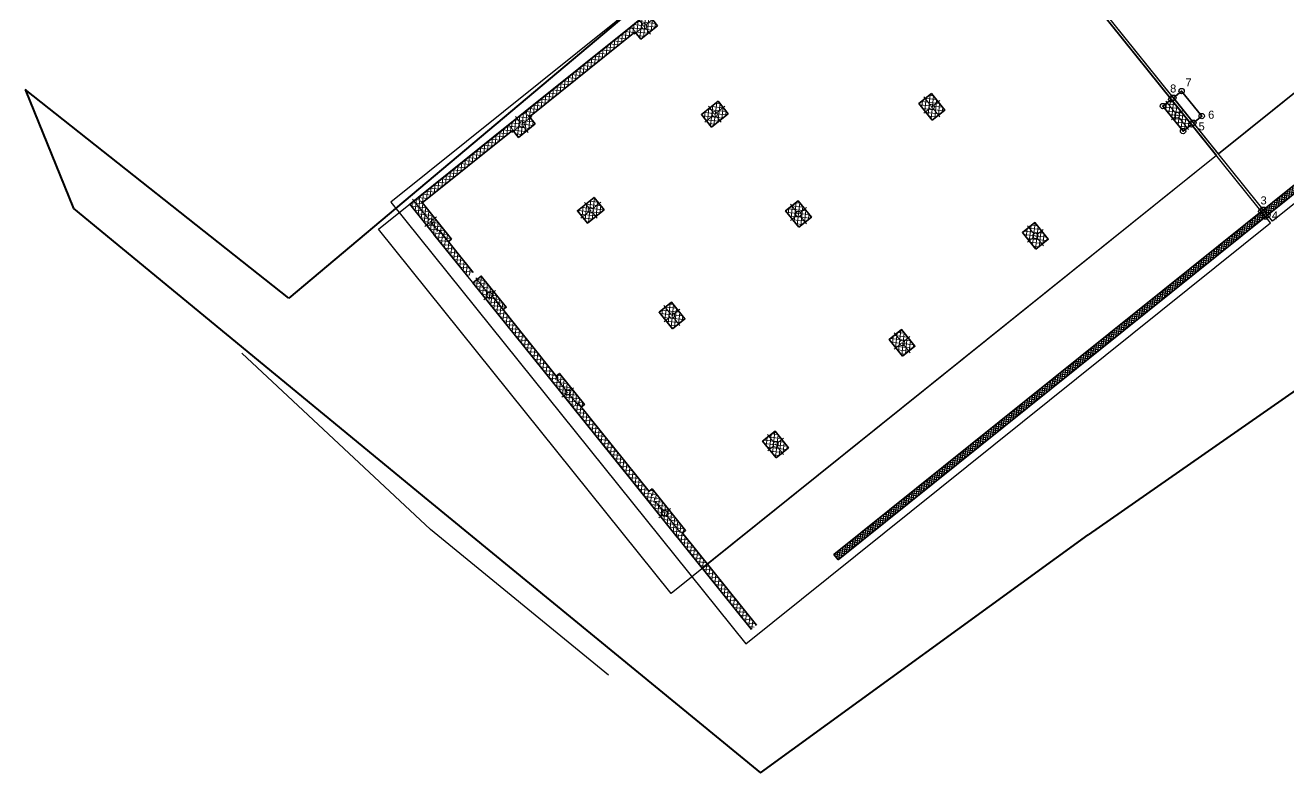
# Model space of a CAD drawing. Header units: metres. Extents: x 7511910.4 to 7511984, y 4692322.4 to 4692385.
# Drawn here: x 7511910.41 to 7511957.77, y 4692322.42 to 4692350.44 of the extents above; entities that cross this region are included whole.
import ezdxf

# ---------------------------------------------------------------- set-up
doc = ezdxf.new("R2010")
doc.units = ezdxf.units.M
doc.header["$MEASUREMENT"] = 0
doc.set_wipeout_variables(frame=1)
doc.header["$PDMODE"] = 32
doc.header["$PDSIZE"] = 0.2
doc.linetypes.add('Wipeout_Contour', pattern=[1000, 0, -1000])
doc.layers.add('Structural - Bearing', color=7, linetype='Continuous')
for name, color, linetype, lineweight in [('Structural - Bearing_Pen_No__20', 1, 'Continuous', 0), ('Structural - Bearing_Pen_No__21', 7, 'Continuous', 35), ('Structural - Bearing_Pen_No__27', 7, 'Continuous', 35)]:
    doc.layers.add(name, color=color, linetype=linetype, lineweight=lineweight)
pattern_1 = [(44.99999999999999, (0, 0), (-91.92387818248316, 91.92387818248324), []), (135.0000000000002, (0, 0), (91.92387818248291, 91.92387818248349), [])]
pattern_2 = [(353.7703049967952, (7511774.550102477, 4692239.856728765), (0.01410689557713817, 0.1292323266732892), []), (83.77030499679539, (7511774.550102477, 4692239.856728765), (0.1292323266732893, -0.01410689557713771), [])]
pattern_3 = [(353.7703049967952, (7511774.519485321, 4692239.896229439), (0.01410689557713817, 0.1292323266732892), []), (83.77030499679539, (7511774.519485321, 4692239.896229439), (0.1292323266732893, -0.01410689557713771), [])]

# ---------------------------------------------------------------- blocks, each defined once
blk = doc.blocks.new('Column_4', base_point=(-58909.50201474628, 199746.9041092597))
at = {"layer": 'Structural - Bearing', "linetype": 'Continuous', "lineweight": 0, "true_color": 0x000000}
h = blk.add_hatch(dxfattribs=at)
h.set_pattern_fill('CONCRETE_BLOCK', color=18, style=0, pattern_type=2)
h.set_pattern_definition(pattern_1)
h.paths.add_polyline_path([(-58509.50201474628, 199446.9041092597), (-58509.50201474628, 200046.9041092597), (-59309.50201474628, 200046.9041092597), (-59309.50201474628, 199446.9041092597)])
at = {"layer": 'Structural - Bearing_Pen_No__20', "color": 1, "linetype": 'Continuous', "lineweight": 0}
for p, q in [((-58909.50201474628, 199826.9041092597), (-58909.50201474628, 200126.9041092597)), ((-58989.50201474628, 199746.9041092597), (-59389.50201474628, 199746.9041092597)), ((-58909.50201474628, 199666.9041092597), (-58909.50201474628, 199366.9041092597)), ((-58829.50201474629, 199746.9041092597), (-58429.50201474629, 199746.9041092597))]:
    blk.add_line(p, q, dxfattribs=at)
blk.add_point((-58909.50201474628, 199746.9041092597), dxfattribs=at)
at = {"layer": 'Structural - Bearing_Pen_No__21', "color": 7, "linetype": 'Continuous', "lineweight": 35, "flags": 128}
blk.add_lwpolyline([(-58509.50201474628, 199446.9041092597), (-58509.50201474628, 200046.9041092597), (-59309.50201474628, 200046.9041092597), (-59309.50201474628, 199446.9041092597)], close=True, dxfattribs=at)
blk = doc.blocks.new('Column_5', base_point=(-58909.50201474628, 193336.8082159659))
at = {"layer": 'Structural - Bearing', "linetype": 'Continuous', "lineweight": 0, "true_color": 0x000000}
h = blk.add_hatch(dxfattribs=at)
h.set_pattern_fill('CONCRETE_BLOCK', color=18, style=0, pattern_type=2)
h.set_pattern_definition(pattern_1)
h.paths.add_polyline_path([(-58509.50201474628, 193036.8082159659), (-58509.50201474628, 193636.808215966), (-59309.50201474628, 193636.808215966), (-59309.50201474628, 193036.8082159659)])
at = {"layer": 'Structural - Bearing_Pen_No__20', "color": 1, "linetype": 'Continuous', "lineweight": 0}
for p, q in [((-58909.50201474628, 193416.808215966), (-58909.50201474628, 193716.8082159659)), ((-58989.50201474628, 193336.8082159659), (-59389.50201474628, 193336.8082159659)), ((-58909.50201474628, 193256.8082159659), (-58909.50201474628, 192956.8082159659)), ((-58829.50201474629, 193336.8082159659), (-58429.50201474629, 193336.8082159659))]:
    blk.add_line(p, q, dxfattribs=at)
blk.add_point((-58909.50201474628, 193336.8082159659), dxfattribs=at)
at = {"layer": 'Structural - Bearing_Pen_No__21', "color": 7, "linetype": 'Continuous', "lineweight": 35, "flags": 128}
blk.add_lwpolyline([(-58509.50201474628, 193036.8082159659), (-58509.50201474628, 193636.808215966), (-59309.50201474628, 193636.808215966), (-59309.50201474628, 193036.8082159659)], close=True, dxfattribs=at)
blk = doc.blocks.new('Column_6', base_point=(-52708.25413540503, 193336.8082159659))
at = {"layer": 'Structural - Bearing', "linetype": 'Continuous', "lineweight": 0, "true_color": 0x000000}
h = blk.add_hatch(dxfattribs=at)
h.set_pattern_fill('CONCRETE_BLOCK', color=18, style=0, pattern_type=2)
h.set_pattern_definition(pattern_1)
h.paths.add_polyline_path([(-52308.25413540503, 193036.8082159659), (-52308.25413540503, 193636.808215966), (-53108.25413540503, 193636.808215966), (-53108.25413540503, 193036.8082159659)])
at = {"layer": 'Structural - Bearing_Pen_No__20', "color": 1, "linetype": 'Continuous', "lineweight": 0}
for p, q in [((-52708.25413540503, 193416.808215966), (-52708.25413540503, 193716.8082159659)), ((-52788.25413540503, 193336.8082159659), (-53188.25413540503, 193336.8082159659)), ((-52708.25413540503, 193256.8082159659), (-52708.25413540503, 192956.8082159659)), ((-52628.25413540503, 193336.8082159659), (-52228.25413540503, 193336.8082159659))]:
    blk.add_line(p, q, dxfattribs=at)
blk.add_point((-52708.25413540503, 193336.8082159659), dxfattribs=at)
at = {"layer": 'Structural - Bearing_Pen_No__21', "color": 7, "linetype": 'Continuous', "lineweight": 35, "flags": 128}
blk.add_lwpolyline([(-52308.25413540503, 193036.8082159659), (-52308.25413540503, 193636.808215966), (-53108.25413540503, 193636.808215966), (-53108.25413540503, 193036.8082159659)], close=True, dxfattribs=at)
blk = doc.blocks.new('Column_7', base_point=(-53308.25413540503, 182406.9408084733))
at = {"layer": 'Structural - Bearing', "linetype": 'Continuous', "lineweight": 0, "true_color": 0x000000}
h = blk.add_hatch(dxfattribs=at)
h.set_pattern_fill('CONCRETE_BLOCK', color=18, style=0, pattern_type=2)
h.set_pattern_definition(pattern_1)
h.paths.add_polyline_path([(-52308.25413540503, 182206.9408084733), (-52308.25413540503, 182606.9408084733), (-54308.25413540503, 182606.9408084733), (-54308.25413540503, 182206.9408084733)])
at = {"layer": 'Structural - Bearing_Pen_No__20', "color": 1, "linetype": 'Continuous', "lineweight": 0}
for p, q in [((-53388.25413540503, 182406.9408084733), (-54388.25413540503, 182406.9408084733)), ((-53308.25413540503, 182486.9408084733), (-53308.25413540503, 182686.9408084733)), ((-53308.25413540503, 182326.9408084733), (-53308.25413540503, 182126.9408084733)), ((-53228.25413540504, 182406.9408084733), (-52228.25413540504, 182406.9408084733))]:
    blk.add_line(p, q, dxfattribs=at)
blk.add_point((-53308.25413540503, 182406.9408084733), dxfattribs=at)
at = {"layer": 'Structural - Bearing_Pen_No__21', "color": 7, "linetype": 'Continuous', "lineweight": 35, "flags": 128}
blk.add_lwpolyline([(-52308.25413540503, 182206.9408084733), (-52308.25413540503, 182606.9408084733), (-54308.25413540503, 182606.9408084733), (-54308.25413540503, 182206.9408084733)], close=True, dxfattribs=at)
blk = doc.blocks.new('Column_8', base_point=(-52708.25413540503, 187256.8082144758))
at = {"layer": 'Structural - Bearing', "linetype": 'Continuous', "lineweight": 0, "true_color": 0x000000}
h = blk.add_hatch(dxfattribs=at)
h.set_pattern_fill('CONCRETE_BLOCK', color=18, style=0, pattern_type=2)
h.set_pattern_definition(pattern_1)
h.paths.add_polyline_path([(-52308.25413540503, 186956.8082144757), (-52308.25413540503, 187556.8082144758), (-53108.25413540503, 187556.8082144758), (-53108.25413540503, 186956.8082144757)])
at = {"layer": 'Structural - Bearing_Pen_No__20', "color": 1, "linetype": 'Continuous', "lineweight": 0}
for p, q in [((-52708.25413540503, 187336.8082144758), (-52708.25413540503, 187636.8082144757)), ((-52788.25413540503, 187256.8082144758), (-53188.25413540503, 187256.8082144758)), ((-52708.25413540503, 187176.8082144757), (-52708.25413540503, 186876.8082144758)), ((-52628.25413540503, 187256.8082144758), (-52228.25413540504, 187256.8082144758))]:
    blk.add_line(p, q, dxfattribs=at)
blk.add_point((-52708.25413540503, 187256.8082144758), dxfattribs=at)
at = {"layer": 'Structural - Bearing_Pen_No__21', "color": 7, "linetype": 'Continuous', "lineweight": 35, "flags": 128}
blk.add_lwpolyline([(-52308.25413540503, 186956.8082144757), (-52308.25413540503, 187556.8082144758), (-53108.25413540503, 187556.8082144758), (-53108.25413540503, 186956.8082144757)], close=True, dxfattribs=at)
blk = doc.blocks.new('Column_9', base_point=(-58909.50201474628, 187256.8082144758))
at = {"layer": 'Structural - Bearing', "linetype": 'Continuous', "lineweight": 0, "true_color": 0x000000}
h = blk.add_hatch(dxfattribs=at)
h.set_pattern_fill('CONCRETE_BLOCK', color=18, style=0, pattern_type=2)
h.set_pattern_definition(pattern_1)
h.paths.add_polyline_path([(-58509.50201474628, 186956.8082144757), (-58509.50201474628, 187556.8082144758), (-59309.50201474628, 187556.8082144758), (-59309.50201474628, 186956.8082144757)])
at = {"layer": 'Structural - Bearing_Pen_No__20', "color": 1, "linetype": 'Continuous', "lineweight": 0}
for p, q in [((-58909.50201474628, 187336.8082144758), (-58909.50201474628, 187636.8082144757)), ((-58989.50201474628, 187256.8082144758), (-59389.50201474628, 187256.8082144758)), ((-58909.50201474628, 187176.8082144757), (-58909.50201474628, 186876.8082144758)), ((-58829.50201474629, 187256.8082144758), (-58429.50201474629, 187256.8082144758))]:
    blk.add_line(p, q, dxfattribs=at)
blk.add_point((-58909.50201474628, 187256.8082144758), dxfattribs=at)
at = {"layer": 'Structural - Bearing_Pen_No__21', "color": 7, "linetype": 'Continuous', "lineweight": 35, "flags": 128}
blk.add_lwpolyline([(-58509.50201474628, 186956.8082144757), (-58509.50201474628, 187556.8082144758), (-59309.50201474628, 187556.8082144758), (-59309.50201474628, 186956.8082144757)], close=True, dxfattribs=at)
blk = doc.blocks.new('Column_10', base_point=(-59109.50201474629, 182406.9408084733))
at = {"layer": 'Structural - Bearing', "linetype": 'Continuous', "lineweight": 0, "true_color": 0x000000}
h = blk.add_hatch(dxfattribs=at)
h.set_pattern_fill('CONCRETE_BLOCK', color=18, style=0, pattern_type=2)
h.set_pattern_definition(pattern_1)
h.paths.add_polyline_path([(-58359.50201474629, 182206.9408084733), (-58359.50201474629, 182606.9408084733), (-59859.50201474629, 182606.9408084733), (-59859.50201474629, 182206.9408084733)])
at = {"layer": 'Structural - Bearing_Pen_No__20', "color": 1, "linetype": 'Continuous', "lineweight": 0}
for p, q in [((-59189.50201474628, 182406.9408084733), (-59939.50201474628, 182406.9408084733)), ((-59109.50201474629, 182486.9408084733), (-59109.50201474629, 182686.9408084733)), ((-59109.50201474629, 182326.9408084733), (-59109.50201474629, 182126.9408084733)), ((-59029.50201474629, 182406.9408084733), (-58279.50201474629, 182406.9408084733))]:
    blk.add_line(p, q, dxfattribs=at)
blk.add_point((-59109.50201474629, 182406.9408084733), dxfattribs=at)
at = {"layer": 'Structural - Bearing_Pen_No__21', "color": 7, "linetype": 'Continuous', "lineweight": 35, "flags": 128}
blk.add_lwpolyline([(-58359.50201474629, 182206.9408084733), (-58359.50201474629, 182606.9408084733), (-59859.50201474629, 182606.9408084733), (-59859.50201474629, 182206.9408084733)], close=True, dxfattribs=at)
blk = doc.blocks.new('Column_11', base_point=(-63890.96833503788, 187356.8082144757))
at = {"layer": 'Structural - Bearing', "linetype": 'Continuous', "lineweight": 0, "true_color": 0x000000}
h = blk.add_hatch(dxfattribs=at)
h.set_pattern_fill('CONCRETE_BLOCK', color=18, style=0, pattern_type=2)
h.set_pattern_definition(pattern_1)
h.paths.add_polyline_path([(-63590.96833503788, 187756.8082144758), (-64190.96833503788, 187756.8082144758), (-64190.96833503788, 186956.8082144757), (-63590.96833503788, 186956.8082144757)])
at = {"layer": 'Structural - Bearing_Pen_No__20', "color": 1, "linetype": 'Continuous', "lineweight": 0}
for p, q in [((-63890.96833503788, 187436.8082144758), (-63890.96833503788, 187836.8082144757)), ((-63970.96833503788, 187356.8082144757), (-64270.96833503788, 187356.8082144757)), ((-63890.96833503788, 187276.8082144757), (-63890.96833503788, 186876.8082144758)), ((-63810.96833503788, 187356.8082144757), (-63510.96833503788, 187356.8082144757))]:
    blk.add_line(p, q, dxfattribs=at)
blk.add_point((-63890.96833503788, 187356.8082144757), dxfattribs=at)
at = {"layer": 'Structural - Bearing_Pen_No__21', "color": 7, "linetype": 'Continuous', "lineweight": 35, "flags": 128}
blk.add_lwpolyline([(-63590.96833503788, 187756.8082144758), (-64190.96833503788, 187756.8082144758), (-64190.96833503788, 186956.8082144757), (-63590.96833503788, 186956.8082144757)], close=True, dxfattribs=at)
blk = doc.blocks.new('Column_12', base_point=(-63790.96833503789, 182406.9408084733))
at = {"layer": 'Structural - Bearing', "linetype": 'Continuous', "lineweight": 0, "true_color": 0x000000}
h = blk.add_hatch(dxfattribs=at)
h.set_pattern_fill('CONCRETE_BLOCK', color=18, style=0, pattern_type=2)
h.set_pattern_definition(pattern_1)
h.paths.add_polyline_path([(-63040.96833503789, 182206.9408084733), (-63040.96833503789, 182606.9408084733), (-64540.96833503789, 182606.9408084733), (-64540.96833503789, 182206.9408084733)])
at = {"layer": 'Structural - Bearing_Pen_No__20', "color": 1, "linetype": 'Continuous', "lineweight": 0}
for p, q in [((-63870.96833503788, 182406.9408084733), (-64620.96833503788, 182406.9408084733)), ((-63790.96833503789, 182486.9408084733), (-63790.96833503789, 182686.9408084733)), ((-63790.96833503789, 182326.9408084733), (-63790.96833503789, 182126.9408084733)), ((-63710.96833503789, 182406.9408084733), (-62960.96833503789, 182406.9408084733))]:
    blk.add_line(p, q, dxfattribs=at)
blk.add_point((-63790.96833503789, 182406.9408084733), dxfattribs=at)
at = {"layer": 'Structural - Bearing_Pen_No__21', "color": 7, "linetype": 'Continuous', "lineweight": 35, "flags": 128}
blk.add_lwpolyline([(-63040.96833503789, 182206.9408084733), (-63040.96833503789, 182606.9408084733), (-64540.96833503789, 182606.9408084733), (-64540.96833503789, 182206.9408084733)], close=True, dxfattribs=at)
blk = doc.blocks.new('Column_13', base_point=(-68019.82202355302, 187356.8082144757))
at = {"layer": 'Structural - Bearing', "linetype": 'Continuous', "lineweight": 0, "true_color": 0x000000}
h = blk.add_hatch(dxfattribs=at)
h.set_pattern_fill('CONCRETE_BLOCK', color=18, style=0, pattern_type=2)
h.set_pattern_definition(pattern_1)
h.paths.add_polyline_path([(-67719.82202355302, 187756.8082144758), (-68319.82202355302, 187756.8082144758), (-68319.82202355302, 186956.8082144757), (-67719.82202355302, 186956.8082144757)])
at = {"layer": 'Structural - Bearing_Pen_No__20', "color": 1, "linetype": 'Continuous', "lineweight": 0}
for p, q in [((-68019.82202355302, 187436.8082144758), (-68019.82202355302, 187836.8082144757)), ((-68099.82202355302, 187356.8082144757), (-68399.82202355302, 187356.8082144757)), ((-68019.82202355302, 187276.8082144757), (-68019.82202355302, 186876.8082144758)), ((-67939.82202355302, 187356.8082144757), (-67639.82202355302, 187356.8082144757))]:
    blk.add_line(p, q, dxfattribs=at)
blk.add_point((-68019.82202355302, 187356.8082144757), dxfattribs=at)
at = {"layer": 'Structural - Bearing_Pen_No__21', "color": 7, "linetype": 'Continuous', "lineweight": 35, "flags": 128}
blk.add_lwpolyline([(-67719.82202355302, 187756.8082144758), (-68319.82202355302, 187756.8082144758), (-68319.82202355302, 186956.8082144757), (-67719.82202355302, 186956.8082144757)], close=True, dxfattribs=at)
blk = doc.blocks.new('Column_14', base_point=(-67319.82202355302, 182406.9408084733))
at = {"layer": 'Structural - Bearing', "linetype": 'Continuous', "lineweight": 0, "true_color": 0x000000}
h = blk.add_hatch(dxfattribs=at)
h.set_pattern_fill('CONCRETE_BLOCK', color=18, style=0, pattern_type=2)
h.set_pattern_definition(pattern_1)
h.paths.add_polyline_path([(-66319.82202355302, 182206.9408084733), (-66319.82202355302, 182606.9408084733), (-68319.82202355302, 182606.9408084733), (-68319.82202355302, 182206.9408084733)])
at = {"layer": 'Structural - Bearing_Pen_No__20', "color": 1, "linetype": 'Continuous', "lineweight": 0}
for p, q in [((-67399.82202355302, 182406.9408084733), (-68399.82202355302, 182406.9408084733)), ((-67319.82202355302, 182486.9408084733), (-67319.82202355302, 182686.9408084733)), ((-67319.82202355302, 182326.9408084733), (-67319.82202355302, 182126.9408084733)), ((-67239.82202355302, 182406.9408084733), (-66239.82202355302, 182406.9408084733))]:
    blk.add_line(p, q, dxfattribs=at)
blk.add_point((-67319.82202355302, 182406.9408084733), dxfattribs=at)
at = {"layer": 'Structural - Bearing_Pen_No__21', "color": 7, "linetype": 'Continuous', "lineweight": 35, "flags": 128}
blk.add_lwpolyline([(-66319.82202355302, 182206.9408084733), (-66319.82202355302, 182606.9408084733), (-68319.82202355302, 182606.9408084733), (-68319.82202355302, 182206.9408084733)], close=True, dxfattribs=at)
blk = doc.blocks.new('Column_17', base_point=(-52908.25413540504, 206724.0072372175))
at = {"layer": 'Structural - Bearing', "linetype": 'Continuous', "lineweight": 0, "true_color": 0x000000}
h = blk.add_hatch(dxfattribs=at)
h.set_pattern_fill('CONCRETE_BLOCK', color=18, style=0, pattern_type=2)
h.set_pattern_definition(pattern_1)
h.paths.add_polyline_path([(-52308.25413540503, 206524.0072372175), (-52308.25413540503, 206924.0072372175), (-53508.25413540504, 206924.0072372175), (-53508.25413540504, 206524.0072372175)])
at = {"layer": 'Structural - Bearing_Pen_No__20', "color": 1, "linetype": 'Continuous', "lineweight": 0}
for p, q in [((-52908.25413540504, 206804.0072372175), (-52908.25413540504, 207004.0072372175)), ((-52988.25413540503, 206724.0072372175), (-53588.25413540504, 206724.0072372175)), ((-52908.25413540504, 206644.0072372175), (-52908.25413540504, 206444.0072372175)), ((-52828.25413540504, 206724.0072372175), (-52228.25413540504, 206724.0072372175))]:
    blk.add_line(p, q, dxfattribs=at)
blk.add_point((-52908.25413540504, 206724.0072372175), dxfattribs=at)
at = {"layer": 'Structural - Bearing_Pen_No__21', "color": 7, "linetype": 'Continuous', "lineweight": 35, "flags": 128}
blk.add_lwpolyline([(-52308.25413540503, 206524.0072372175), (-52308.25413540503, 206924.0072372175), (-53508.25413540504, 206924.0072372175), (-53508.25413540504, 206524.0072372175)], close=True, dxfattribs=at)
blk = doc.blocks.new('Column_38', base_point=(-68019.82202355302, 193236.8082159659))
at = {"layer": 'Structural - Bearing', "linetype": 'Continuous', "lineweight": 0, "true_color": 0x000000}
h = blk.add_hatch(dxfattribs=at)
h.set_pattern_fill('CONCRETE_BLOCK', color=18, style=0, pattern_type=2)
h.set_pattern_definition(pattern_1)
h.paths.add_polyline_path([(-67719.82202355302, 193636.808215966), (-68319.82202355302, 193636.808215966), (-68319.82202355302, 192836.8082159659), (-67719.82202355302, 192836.8082159659)])
at = {"layer": 'Structural - Bearing_Pen_No__20', "color": 1, "linetype": 'Continuous', "lineweight": 0}
for p, q in [((-68019.82202355302, 193316.808215966), (-68019.82202355302, 193716.8082159659)), ((-68099.82202355302, 193236.8082159659), (-68399.82202355302, 193236.8082159659)), ((-67939.82202355302, 193236.8082159659), (-67639.82202355302, 193236.8082159659)), ((-68019.82202355302, 193156.8082159659), (-68019.82202355302, 192756.808215966))]:
    blk.add_line(p, q, dxfattribs=at)
blk.add_point((-68019.82202355302, 193236.8082159659), dxfattribs=at)
at = {"layer": 'Structural - Bearing_Pen_No__21', "color": 7, "linetype": 'Continuous', "lineweight": 35, "flags": 128}
blk.add_lwpolyline([(-67719.82202355302, 193636.808215966), (-68319.82202355302, 193636.808215966), (-68319.82202355302, 192836.8082159659), (-67719.82202355302, 192836.8082159659)], close=True, dxfattribs=at)
blk = doc.blocks.new('Column_40', base_point=(-63790.96833503789, 193236.8082159659))
at = {"layer": 'Structural - Bearing', "linetype": 'Continuous', "lineweight": 0, "true_color": 0x000000}
h = blk.add_hatch(dxfattribs=at)
h.set_pattern_fill('CONCRETE_BLOCK', color=18, style=0, pattern_type=2)
h.set_pattern_definition(pattern_1)
h.paths.add_polyline_path([(-63490.96833503789, 193636.808215966), (-64090.96833503788, 193636.808215966), (-64090.96833503788, 192836.8082159659), (-63490.96833503789, 192836.8082159659)])
at = {"layer": 'Structural - Bearing_Pen_No__20', "color": 1, "linetype": 'Continuous', "lineweight": 0}
for p, q in [((-63790.96833503789, 193316.808215966), (-63790.96833503789, 193716.8082159659)), ((-63870.96833503788, 193236.8082159659), (-64170.96833503788, 193236.8082159659)), ((-63710.96833503789, 193236.8082159659), (-63410.96833503788, 193236.8082159659)), ((-63790.96833503789, 193156.8082159659), (-63790.96833503789, 192756.808215966))]:
    blk.add_line(p, q, dxfattribs=at)
blk.add_point((-63790.96833503789, 193236.8082159659), dxfattribs=at)
at = {"layer": 'Structural - Bearing_Pen_No__21', "color": 7, "linetype": 'Continuous', "lineweight": 35, "flags": 128}
blk.add_lwpolyline([(-63490.96833503789, 193636.808215966), (-64090.96833503788, 193636.808215966), (-64090.96833503788, 192836.8082159659), (-63490.96833503789, 192836.8082159659)], close=True, dxfattribs=at)
blk = doc.blocks.new('Column_42', base_point=(-52708.25413540503, 199746.9041092597))
at = {"layer": 'Structural - Bearing', "linetype": 'Continuous', "lineweight": 0, "true_color": 0x000000}
h = blk.add_hatch(dxfattribs=at)
h.set_pattern_fill('CONCRETE_BLOCK', color=18, style=0, pattern_type=2)
h.set_pattern_definition(pattern_1)
h.paths.add_polyline_path([(-52308.25413540503, 199446.9041092597), (-52308.25413540503, 200046.9041092597), (-53108.25413540503, 200046.9041092597), (-53108.25413540503, 199446.9041092597)])
at = {"layer": 'Structural - Bearing_Pen_No__20', "color": 1, "linetype": 'Continuous', "lineweight": 0}
for p, q in [((-52708.25413540503, 199826.9041092597), (-52708.25413540503, 200126.9041092597)), ((-52788.25413540503, 199746.9041092597), (-53188.25413540503, 199746.9041092597)), ((-52708.25413540503, 199666.9041092597), (-52708.25413540503, 199366.9041092597)), ((-52628.25413540503, 199746.9041092597), (-52228.25413540504, 199746.9041092597))]:
    blk.add_line(p, q, dxfattribs=at)
blk.add_point((-52708.25413540503, 199746.9041092597), dxfattribs=at)
at = {"layer": 'Structural - Bearing_Pen_No__21', "color": 7, "linetype": 'Continuous', "lineweight": 35, "flags": 128}
blk.add_lwpolyline([(-52308.25413540503, 199446.9041092597), (-52308.25413540503, 200046.9041092597), (-53108.25413540503, 200046.9041092597), (-53108.25413540503, 199446.9041092597)], close=True, dxfattribs=at)

msp = doc.modelspace()

# ---------------------------------------------------------------- hatches: boundary and pattern name
at = {"true_color": 0x22346e}
h = msp.add_hatch(dxfattribs=at)
h.set_pattern_fill('ANSI37', color=159, scale=0.65, angle=35)
h.set_pattern_definition([(80, (0, 0), (-0.0800156299322419, 0.0141089144354381), []), (170, (0, 0), (-0.0141089144354381, -0.0800156299322419), [])])
h.paths.add_polyline_path([(7511972.590783871, 4692356.197774807), (7511956.813723303, 4692343.526149618), (7511956.970265887, 4692343.331243137), (7511972.942249477, 4692356.159409106)])
h = msp.add_hatch(dxfattribs=at)
h.set_pattern_fill('ANSI37', color=159, scale=0.65, angle=35)
h.set_pattern_definition([(80, (-16.09509066585451, -12.92707177996635), (-0.0800156299322419, 0.0141089144354381), []), (170, (-16.09509066585451, -12.92707177996635), (-0.0141089144354381, -0.0800156299322419), [])])
h.paths.add_polyline_path([(7511956.737397057, 4692343.464846843), (7511940.718632638, 4692330.599077838), (7511940.875175221, 4692330.404171357), (7511956.893939677, 4692343.269940319)])

# ---------------------------------------------------------------- linework, layer by layer
at = {"color": 0, "linetype": 'ByBlock', "lineweight": 40, "ltscale": 2}
for p, q in [((7511933.219999999, 4692351.09), (7511920.285, 4692340.217)), ((7511920.285, 4692340.217), (7511910.408, 4692348.041999999)), ((7511910.408, 4692348.041999999), (7511912.211, 4692343.575)), ((7511912.211, 4692343.575), (7511925.491, 4692332.643)), ((7511962.497, 4692339.88), (7511950.248, 4692331.331999999)), ((7511925.491, 4692332.643), (7511937.962, 4692322.418000001)), ((7511937.962, 4692322.418000001), (7511950.248, 4692331.331999999))]:
    msp.add_line(p, q, dxfattribs=at)
at = {"color": 169}
for p, q in [((7511925.6, 4692331.54), (7511918.52, 4692338.15)), ((7511932.27, 4692326.08), (7511925.6, 4692331.54))]:
    msp.add_line(p, q, dxfattribs=at)
at = {"color": 1}
for points in [[(7511972.26962866, 4692359.392269158), (7511955.131258151, 4692345.620936566), (7511943.717437331, 4692359.830624244), (7511945.643692727, 4692361.377770207), (7511936.503073179, 4692372.758481528), (7511951.718903195, 4692384.979344949)], [(7511971.100135031, 4692358.452969071), (7511955.131258151, 4692345.620936566), (7511943.717437331, 4692359.830624244), (7511945.643692727, 4692361.377770207), (7511936.503073179, 4692372.758481528), (7511950.549409566, 4692384.040044863)]]:
    msp.add_lwpolyline(points, close=True, dxfattribs=at)
at = {"color": 159, "true_color": 0x22346e}
for points in [[(7511943.436252821, 4692360.182037292), (7511945.205605658, 4692361.603109382), (7511936.346794995, 4692372.63294903), (7511950.939240865, 4692384.353144759), (7511973.519912742, 4692356.238626972), (7511957.158113935, 4692343.09735916), (7511943.436252821, 4692360.182037292)], [(7511957.081787734, 4692343.036056333), (7511943.776031183, 4692359.602655029), (7511924.115227608, 4692343.811733139), (7511937.420984157, 4692327.245134444), (7511957.081787734, 4692343.036056333)]]:
    msp.add_lwpolyline(points, dxfattribs=at)
at = {"color": 1}
msp.add_lwpolyline([(7511955.131258151, 4692345.620936566), (7511971.100135031, 4692358.452969071)], dxfattribs=at)
for p in [(7511953.364131895, 4692347.664798199), (7511953.440458139, 4692347.726100972), (7511953.752323179, 4692347.976580891), (7511953.052266855, 4692347.41431828), (7511954.115571652, 4692346.729203079), (7511954.191897896, 4692346.790505852), (7511954.503762936, 4692347.040985771), (7511953.803706612, 4692346.47872316), (7511956.737397057, 4692343.464846843), (7511956.813723303, 4692343.526149618), (7511956.89393964, 4692343.269940362), (7511956.970265887, 4692343.331243137)]:
    msp.add_point(p, dxfattribs=at)
at = {"layer": 'Structural - Bearing_Pen_No__21', "color": 7, "linetype": 'Continuous', "lineweight": 35, "flags": 128}
msp.add_lwpolyline([(7511954.191897896, 4692346.790505852), (7511954.503762936, 4692347.040985771), (7511953.752323179, 4692347.976580891), (7511953.440458139, 4692347.726100972)], close=True, dxfattribs=at)
at = {"layer": 'Structural - Bearing_Pen_No__27', "color": 7, "linetype": 'Continuous', "lineweight": 35}
msp.add_lwpolyline([(7511940.875175221, 4692330.404171357), (7511972.942234796, 4692356.159427385), (7511951.050369404, 4692383.416314783), (7511950.855462432, 4692383.259771802), (7511972.590783871, 4692356.197774807), (7511940.718625266, 4692330.59908701), (7511940.875175221, 4692330.404171357)], dxfattribs=at)

# ---------------------------------------------------------------- block references
at = {"layer": 'Structural - Bearing', "color": 7, "lineweight": 35, "xscale": 0.000999999978084689, "yscale": 0.000999999978084689, "zscale": 0.000999999978084689, "rotation": 308.7703046881923}
for name, p in [('Column_38', (7511933.605593847, 4692350.408003694)), ('Column_40', (7511936.25370117, 4692347.110924632)), ('Column_4', (7511944.386152682, 4692347.381648639)), ('Column_17', (7511953.583919253, 4692347.07176068)), ('Column_13', (7511929.021177758, 4692346.725948884)), ('Column_14', (7511925.600291125, 4692343.080579096)), ('Column_11', (7511931.606665101, 4692343.506836082)), ('Column_5', (7511939.388440651, 4692343.367647889)), ('Column_42', (7511948.269372848, 4692342.546767594)), ('Column_12', (7511927.81005859, 4692340.329263855)), ('Column_9', (7511934.648092042, 4692339.56035312)), ('Column_6', (7511943.271660817, 4692338.532766844)), ('Column_10', (7511930.741591851, 4692336.679299652)), ('Column_8', (7511938.531312209, 4692334.725472075)), ('Column_7', (7511934.374332098, 4692332.156283647))]:
    msp.add_blockref(name, p, dxfattribs=at)

# ---------------------------------------------------------------- texts
at = {"color": 159, "true_color": 0x22346e, "char_height": 0.3, "attachment_point": 1}
for s, width, insert in [('{\\fArial|b0|i0|c0|p34;\\C1;8}', 0.3, (7511953.318476328, 4692348.223769993)), ('{\\fArial|b0|i0|c0|p34;\\C1;7}', 0.3, (7511953.89276596, 4692348.45090099)), ('{\\fArial|b0|i0|c0|p34;\\C1;6}', 0.3, (7511954.743873431, 4692347.240914214)), ('{\\fArial|b0|i0|c0|p34;\\C1;5}', 0.3, (7511954.384425409, 4692346.803171793)), ('{\\fArial|b0|i0|c0|p34;\\C1;3}', 0.3, (7511956.707130541, 4692344.027212203)), ('{\\fArial|b0|i0|c0|p34;\\C1;4}', 0.3125348120927811, (7511957.133498412, 4692343.467854313))]:
    msp.add_mtext_dynamic_manual_height_columns(s, width=width, gutter_width=12.5, heights=[0], dxfattribs=dict(at, insert=insert))

# ---------------------------------------------------------------- next in the draw order: wipeouts: each hides what was drawn before it
at = {"color": 254, "linetype": 'Wipeout_Contour', "lineweight": 0, "ltscale": 763025.8634083462}
msp.add_wipeout([(7511929.145182869, 4692347.210327597), (7511929.301732848, 4692347.015411913), (7511933.26241898, 4692350.196507019), (7511933.105869001, 4692350.391422703)], dxfattribs=at).dxf.layer = 'Structural - Bearing'
at = {"color": 254, "linetype": 'Wipeout_Contour', "lineweight": 0, "ltscale": 741020.7909015189}
msp.add_wipeout([(7511925.130023788, 4692343.985481579), (7511925.286573741, 4692343.790565925), (7511928.678002732, 4692346.514452091), (7511928.521452779, 4692346.709367746)], dxfattribs=at).dxf.layer = 'Structural - Bearing'
at = {"color": 254, "linetype": 'Wipeout_Contour', "lineweight": 0, "ltscale": 732011.0698303359}
msp.add_wipeout([(7511927.192224696, 4692341.179736871), (7511925.92175686, 4692342.761558279), (7511925.726841309, 4692342.6050084075), (7511926.9973091455, 4692341.023186999)], dxfattribs=at).dxf.layer = 'Structural - Bearing'
at = {"color": 254, "linetype": 'Wipeout_Contour', "lineweight": 0, "ltscale": 733646.2927982167}
msp.add_wipeout([(7511930.37423795, 4692337.217907579), (7511927.943664477, 4692340.2441417305), (7511927.748748926, 4692340.087591859), (7511930.179322399, 4692337.061357707)], dxfattribs=at).dxf.layer = 'Structural - Bearing'
at = {"color": 254, "linetype": 'Wipeout_Contour', "lineweight": 0, "ltscale": 736357.1796254965}
msp.add_wipeout([(7511930.930762171, 4692336.125762582), (7511933.874682707, 4692332.460375395), (7511934.0695982445, 4692332.616925255), (7511931.125677709, 4692336.282312443)], dxfattribs=at).dxf.layer = 'Structural - Bearing'
at = {"color": 254, "linetype": 'Wipeout_Contour', "lineweight": 0, "ltscale": 740001.0562952657}
msp.add_wipeout([(7511937.662014241, 4692328.144115814), (7511935.008897995, 4692331.447431299), (7511934.813982457, 4692331.290881438), (7511937.467098704, 4692327.987565953)], dxfattribs=at).dxf.layer = 'Structural - Bearing'

# ---------------------------------------------------------------- next in the draw order: hatches: boundary and pattern name
at = {"layer": 'Structural - Bearing', "linetype": 'Continuous', "lineweight": 0, "true_color": 0x000000}
h = msp.add_hatch(dxfattribs=at)
h.set_pattern_fill('CONCRETE_BLOCK', color=18, scale=0.001, angle=-51.22969500320478, style=0, pattern_type=2)
h.set_pattern_definition(pattern_2)
h.paths.add_polyline_path([(7511929.14518287, 4692347.210327597), (7511929.301732848, 4692347.015411913), (7511933.26241898, 4692350.196507018), (7511933.105869002, 4692350.391422702)])
h = msp.add_hatch(dxfattribs=at)
h.set_pattern_fill('CONCRETE_BLOCK', color=18, scale=0.001, angle=-51.22969500320478, style=0, pattern_type=2)
h.set_pattern_definition(pattern_2)
h.paths.add_polyline_path([(7511925.130023788, 4692343.985481579), (7511925.286573743, 4692343.790565925), (7511928.678002733, 4692346.514452092), (7511928.52145278, 4692346.709367745)])
h = msp.add_hatch(dxfattribs=at)
h.set_pattern_fill('CONCRETE_BLOCK', color=18, scale=0.001, angle=-51.22969500320478, style=0, pattern_type=2)
h.set_pattern_definition(pattern_3)
h.paths.add_polyline_path([(7511927.192224694, 4692341.179736871), (7511925.921756858, 4692342.761558279), (7511925.726841308, 4692342.605008408), (7511926.997309145, 4692341.023187)])
h = msp.add_hatch(dxfattribs=at)
h.set_pattern_fill('CONCRETE_BLOCK', color=18, scale=0.001, angle=-51.22969500320478, style=0, pattern_type=2)
h.set_pattern_definition(pattern_3)
h.paths.add_polyline_path([(7511930.374237949, 4692337.21790758), (7511927.943664476, 4692340.24414173), (7511927.748748926, 4692340.087591859), (7511930.179322399, 4692337.061357709)])
h = msp.add_hatch(dxfattribs=at)
h.set_pattern_fill('CONCRETE_BLOCK', color=18, scale=0.001, angle=-51.22969500320478, style=0, pattern_type=2)
h.set_pattern_definition(pattern_3)
h.paths.add_polyline_path([(7511930.93076217, 4692336.125762582), (7511933.874682706, 4692332.460375395), (7511934.069598245, 4692332.616925254), (7511931.125677709, 4692336.282312442)])
h = msp.add_hatch(dxfattribs=at)
h.set_pattern_fill('CONCRETE_BLOCK', color=18, scale=0.001, angle=-51.22969500320478, style=0, pattern_type=2)
h.set_pattern_definition(pattern_3)
h.paths.add_polyline_path([(7511937.818564197, 4692327.94920016), (7511935.008897996, 4692331.4474313), (7511934.813982457, 4692331.290881438), (7511937.623648658, 4692327.792650299)])

# ---------------------------------------------------------------- next in the draw order: linework, layer by layer
at = {"color": 1}
for points in [[(7511955.054871368, 4692345.559709153), (7511934.615125353, 4692329.143070923), (7511923.648711241, 4692342.795644303), (7511944.089131083, 4692359.212823729), (7511955.054871368, 4692345.559709153)], [(7511955.054871368, 4692345.559709153), (7511935.784572919, 4692330.082428358), (7511924.818158807, 4692343.735001737), (7511944.089131083, 4692359.212823729), (7511955.054871368, 4692345.559709153)], [(7511934.615125353, 4692329.143070923), (7511923.648711241, 4692342.795644303)]]:
    msp.add_lwpolyline(points, dxfattribs=at)
at = {"layer": 'Structural - Bearing_Pen_No__27', "color": 7, "linetype": 'Continuous', "lineweight": 35, "flags": 128}
for points in [[(7511933.105868949, 4692350.39142266), (7511929.14518287, 4692347.210327597)], [(7511929.301732824, 4692347.015411944), (7511933.262418902, 4692350.196507007)], [(7511928.52145278, 4692346.709367745), (7511925.130023788, 4692343.985481579)], [(7511925.286573743, 4692343.790565925), (7511928.678002733, 4692346.514452092)], [(7511925.726841234, 4692342.6050085), (7511926.997309186, 4692341.023186948)], [(7511927.192224801, 4692341.17973695), (7511925.92175696, 4692342.761558363)], [(7511930.374238051, 4692337.217907662), (7511927.943664571, 4692340.244141823)], [(7511927.748748828, 4692340.087591982), (7511930.179322455, 4692337.061357638)], [(7511930.930762097, 4692336.125762671), (7511933.87468265, 4692332.460375464)], [(7511933.78778925, 4692332.967797426), (7511931.125677824, 4692336.282312535)], [(7511934.81398249, 4692331.290881397), (7511937.623648658, 4692327.792650299)], [(7511937.818564313, 4692327.949200253), (7511935.008898152, 4692331.447431341)]]:
    msp.add_lwpolyline(points, dxfattribs=at)

doc.saveas('drawing.dxf')
